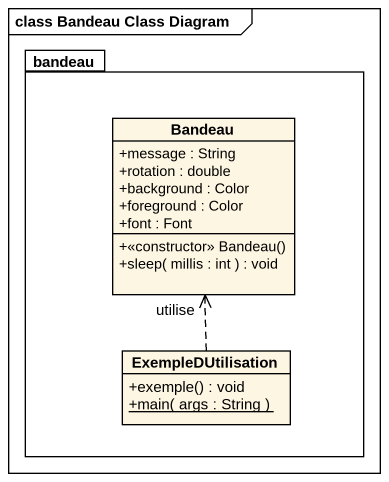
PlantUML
@startuml
mainframe class Bandeau Class Diagram
hide circle
hide empty members
skinparam classAttributeIconSize 0
package bandeau {
  class Bandeau {
    +message : String
    +rotation : double
    +background : Color
    +foreground : Color
    +font : Font
    +<<constructor>> Bandeau()
    +sleep( millis : int ) : void
  }
  class ExempleDUtilisation {
    +exemple() : void
    {static} +main( args : String )
  }
}
ExempleDUtilisation .up.> Bandeau : utilise
@enduml
